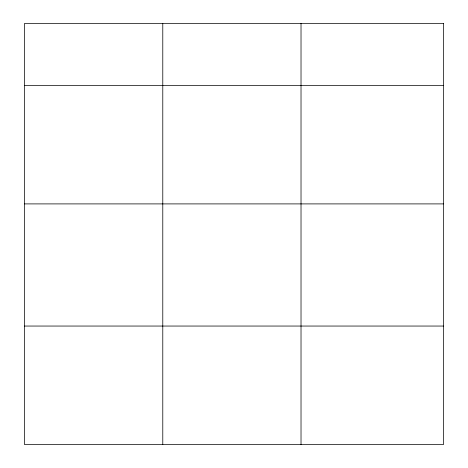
<?xml version="1.0" encoding="UTF-8"?>
<svg xmlns="http://www.w3.org/2000/svg" width="468" height="468" viewBox="0 0 468 468"><rect width="100%" height="100%" fill="white"/><g stroke="black" fill="none" stroke-linecap="round" stroke-linejoin="round"><path stroke-width="0.7" d="M24.547 85.352L443.453 85.352M24.547 203.902L443.453 203.902M24.547 326.05L443.453 326.05M301.023 23.4L301.023 444.6M162.788 23.4L162.782 444.6M443.453 23.4L24.547 23.4L24.547 444.6L443.453 444.6L443.453 23.4"/></g></svg>
